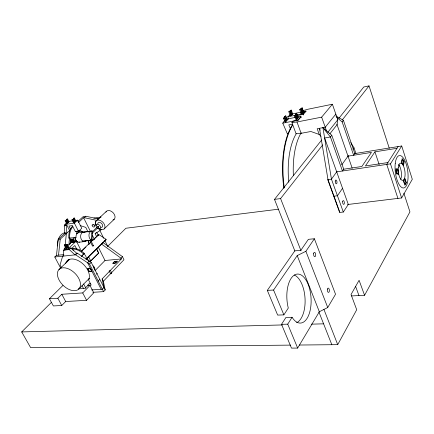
<?xml version="1.0" encoding="UTF-8"?>
<svg xmlns="http://www.w3.org/2000/svg" width="434" height="434" viewBox="0 0 434 434"><rect width="100%" height="100%" fill="white"/><g stroke="black" fill="none" stroke-linecap="round" stroke-linejoin="round"><path stroke-width="0.65" d="M91.889 240.393L91.032 240.083A4.812 3.331 83 0 1 88.992 234.767A4.812 3.331 83 0 1 91.905 231.045L91.221 240.197L82.889 241.158L91.889 240.393L92.767 231.289L92.106 231.072L83.784 232.119L84.451 232.336M64.926 247.391L66.375 233.525L64.346 233.785M60.684 268.19L54.776 256.982L56.485 255.387L58.194 239.389L65.306 232.912M58.53 255.17L60.228 239.139L69.624 230.562L66.825 225.089L65.133 225.317M302.824 110.665L308.145 109.194L332.395 104.241L337.771 119.768L337.061 124.677L329.867 133.813M104.339 240.832A4.709 3.071 45.3 0 0 105.804 240.105L106.108 239.324L98.659 234.436L98.453 235.054L93.158 240.154M299.341 345.03L337.717 344.656L356.715 309.735L351.041 294.518L359.086 280.283L364.571 295.294L351.529 295.923M364.571 295.294L409.94 211.879L403.886 193.238M92.057 233.291L98.692 226.977C99.071 226.298 97.531 225.946 98.068 226.798M347.585 204.522L401.618 197.953L412.3 179.28L401.716 145.992L354.567 153.603M327.735 307.522L335.542 294.257L314.379 238.754L308.373 239.335L300.827 250.331L294.811 250.863L267.317 290.384L277.657 315.089L283.879 314.872L288.29 308.053L288.057 307.115A24.554 12.076 86.3 0 1 297.572 274.049A24.554 12.076 86.3 0 1 310.831 306.328A24.554 12.076 86.3 0 1 292.494 317.916L292.082 317.276L285.908 317.482L281.52 324.328L291.474 348.111L297.653 348.068L319.343 311.748L327.735 307.522L305.889 251.297L314.379 238.754M336.61 171.875L390.47 163.846L401.716 145.992M297.653 348.068L287.731 324.155L292.082 317.276M398.076 146.578L386.743 164.405L397.924 198.403M343.305 212.031L348.301 204.436L324.632 138.012L330.431 136.976L331.771 135.262L322.923 127.672L331.451 179.15L343.305 212.031L339.871 212.427L327.995 179.649L319.467 128.318L320.151 130.222M396.98 148.309L374.938 151.84L365.433 165.945L387.909 162.566M301.212 117.516L300.719 116.323L298.115 120.137L282.767 123.158L287.335 133.764L288.556 133.536M296.921 119.638L297.268 119.128L295.63 115.227L295.277 115.737L294.393 115.916L296.037 119.811L296.921 119.638L295.277 115.737M298.028 118.021L298.375 117.516L296.742 113.627L295.858 113.806L295.505 114.305L297.144 118.2L298.028 118.021L296.389 114.131L296.742 113.627M297.144 118.2L297.491 117.69M342.551 188.291L337.43 195.734L333.985 196.179M267.317 290.384L273.572 290.031L297.209 255.599L305.889 251.297M294.393 115.916L294.746 115.406M285.957 121.802L286.315 121.298L284.661 117.435L283.435 118.113L285.089 121.97L285.957 121.802L284.303 117.939L284.661 117.435M287.086 120.196L287.438 119.692L285.789 115.84L284.568 116.518L286.218 120.37L287.086 120.196L285.436 116.345L285.789 115.84M285.089 121.97L285.447 121.466M286.218 120.37L286.57 119.865M282.767 123.158L284.666 120.457M336.99 171.457L331.451 179.15L327.995 179.649M341.737 164.86L348.464 155.513M352.896 149.35L354.003 147.82L350.829 142.661M343.43 120.348L354.838 153.56L353.639 155.253L342.171 121.965L343.43 120.348L335.873 115.932M294.854 250.977L274.505 199.39L280.586 198.577L322.717 144.891M342.317 119.909L369.014 85.889L389.271 148.238M274.505 199.39L321.665 140.014M327.692 132.462L337.771 119.768M338.927 118.281L363.768 87.006L369.014 85.889M90.44 283.5L89.263 283.586L87.635 285.257L91.167 285.002L88.46 279.74L88.807 279.306A14.414 8.897 44.6 0 0 80.534 262A14.414 8.897 44.6 0 0 65.659 263.411M335.818 114.131L325.234 127.238L317.178 128.746L319.223 134.453L320.965 136.292M319.223 134.453L310.896 131.497L301.142 133.303L296.08 133.775L291.914 122.518L296.981 121.976L321.659 117.153L332.395 104.241M81.511 256.413L84.25 253.331A13.948 8.707 45 0 0 72.521 248.389L71.843 249.029M81.76 256.255L84.25 253.331M301.115 116.822L298.185 120.175L293.096 121.178L291.914 122.518M297.35 116.361L298.218 115.379L303.268 114.364L306.133 111.088L302.986 111.728M301.478 111.684L302.232 110.827M92.854 292.326L103.601 291.632L105.202 289.934L103.341 281.275L102.142 278.916L109.368 271.407L109.178 270.941L110.388 270.349L121.374 258.941L120.994 258.17L101.312 243.919M62.914 285.458L49.454 298.738L53.366 305.943L61.758 305.498L65.68 301.516L86.578 300.323L93.771 292.793L89.974 285.442L87.711 285.605L84.977 288.409L78.402 288.865M103.341 281.275L110.54 273.751L110.35 273.279L111.56 272.693L123.972 259.727L122.464 256.646L102.825 242.432M98.1 281.14L99.722 279.458M120.994 258.17L122.464 256.646M49.454 298.738L57.852 298.229L61.812 294.268L82.71 292.917L89.974 285.442M96.457 274.239L97.281 273.393M78.836 289.011A13.904 8.441 44.6 0 0 69.147 269.161A13.904 8.441 44.6 0 0 58.845 279.539A13.904 8.441 44.6 0 0 78.836 289.011L89.323 278.34M88.46 279.74L89.279 278.91M95.024 270.621L105.006 260.503L121.374 258.941M290.541 345.117L30.635 347.645L21.7 331.923L51.467 302.303M107.637 246.403L125.882 228.246L278.519 209.193M87.234 258.241L88.715 261.143L90.739 260.948L98.659 253.093L96.592 248.98M103.601 291.632L89.54 264.062L91.205 262.407L77.312 253.19L76.124 253.315M89.263 261.122L87.597 262.771L101.144 289.299M89.681 261.995L98.659 253.093L96.56 248.91M86.382 259.131L105.896 239.942M86.095 258.968L106.108 239.324M81.608 251.264L85.927 247.087M88.346 244.781L90.256 242.921M54.776 256.982L75.619 254.812L77.312 253.19M104.182 228.913L114.245 219.235M81.326 251.107L98.659 234.436M58.915 269.606L69.744 259.239M79.661 250.087L80.491 249.29L76.297 241.082L72.109 241.575M96.663 236.698L95.16 233.682L95.925 232.949M92.29 231.745L98.003 226.331M69.256 249.566L70.964 247.96L76.677 253.255L74.984 254.877L69.256 249.566L63.51 250.201L63.63 256.06M63.939 254.959L62.664 256.158L60.055 264.957L61.53 267.767M68.371 247.749L68.827 247.32L67.286 244.331L66.266 244.819L67.812 247.809L68.371 247.749L66.825 244.754L66.266 244.819M74.024 242.449L74.469 242.031L72.95 239.058L71.941 239.541L73.465 242.514L74.024 242.449L72.5 239.476L71.941 239.541M64.802 250.141L64.194 248.97L68.398 248.498L76.297 241.082M64.194 248.97L71.615 242.036M63.51 250.201L64.368 249.398M66.033 248.009L67.048 247.521L65.507 244.537L64.948 244.602L64.487 245.026L66.033 248.009L67.048 247.521M71.691 242.72L72.695 242.237L71.176 239.27L70.617 239.335L70.167 239.752L71.691 242.72L72.695 242.237M96.039 225.42A5.75 3.787 45.9 0 1 96.462 220.526L98.263 218.915L85.861 216.246L83.182 216.626L77.838 221.497M99.663 217.64L106.466 211.266M66.825 244.754L67.286 244.331M72.5 239.476L72.95 239.058M64.487 245.026L65.507 244.537M70.167 239.752L71.176 239.27M70.617 229.374L68.925 226.065L72.337 225.609L75.435 231.696L78.521 231.306L81.771 228.289L77.67 220.163L73.861 220.689M78.364 222.577L83.621 217.776L84.294 217.684L96.711 220.363M84.294 217.684L85.861 216.246M73.465 222.707L74.458 222.235L72.961 219.289L72.413 219.365L71.973 219.761L73.465 222.707L74.458 222.235M74.86 221.443L75.847 220.971L74.36 218.031L73.813 218.107L73.373 218.503L74.86 221.443L75.847 220.971M65.431 225.604L64.845 224.449L74.388 223.147L77.67 220.163M71.973 219.761L72.961 219.289M73.373 218.503L74.36 218.031M66.272 225.588L66.874 233.074L64.84 233.329L64.243 225.859L66.272 225.588L66.825 225.089M64.845 224.449L68.143 221.486L72.587 220.868M66.657 223.64L67.639 223.174L66.147 220.244L65.605 220.32L65.165 220.716L66.657 223.64L67.639 223.174M68.057 222.387L69.033 221.915L67.547 218.996L67.004 219.072L66.565 219.463L68.057 222.387L68.496 221.991M64.243 225.859L65.246 224.958M65.165 220.716L66.147 220.244M66.565 219.463L67.547 218.996M288.588 119.323L287.775 116.779L303.008 113.708L305.97 111.153L303.333 111.69M301.912 113.496L302.308 113.155L300.99 108.956L299.71 109.477L301.033 113.67L301.912 113.496L300.588 109.297L300.99 108.956M303.171 112.411L303.561 112.075L302.254 107.887L300.979 108.402L302.292 112.59L303.171 112.411L301.852 108.223L302.254 107.887M301.033 113.67L301.429 113.328M302.292 112.59L303.561 112.075M290.167 115.862L291.431 115.346L290.107 111.196L289.245 111.37L288.843 111.712L290.167 115.862L290.574 115.525M291.447 114.782L292.711 114.272L291.393 110.127L290.53 110.307L290.129 110.643L291.447 114.782L292.711 114.272M287.775 116.779L290.297 114.657M288.843 111.712L290.107 111.196M290.129 110.643L291.393 110.127M98.692 226.977L98.344 227.02M98.263 218.915L98.013 219.072A5.74 3.787 45.9 0 0 97.52 219.571M95.16 233.682L101.323 229.673L100.943 229.591A5.75 3.787 45.9 0 1 98.746 228.539M93.06 245.774L93.44 245.818L92.578 246.186L89.654 240.382M300.979 108.402L301.852 108.223M299.71 109.477L300.588 109.297M290.802 114.234L300.697 112.227M284.568 116.518L285.436 116.345M295.505 114.305L296.389 114.131M283.435 118.113L284.303 117.939M285.431 119.377L300.719 116.323M292.451 124.162L288.8 124.873L290.639 129.169M348.003 156.159L371.439 152.399L361.864 166.482L343.294 169.276M96.972 218.91L99.457 218.568A5.642 3.727 45.9 0 0 97.867 219.322M78.115 232.787L84.028 232.114M83.789 232.103L92.106 231.056M90.847 231.534L92.767 231.289M76.433 231.669L77.312 233.394L76.492 233.497A4.747 3.347 83 0 1 78.559 232.803M58.194 239.389L60.228 239.139M72.69 226.022A13.546 9.559 83 0 0 68.849 238.033L69.673 237.935A13.557 9.553 83 0 1 72.852 226.575M77.312 233.394A4.747 3.347 83 0 0 75.988 237.593L75.169 237.691A4.747 3.347 83 0 0 79.802 242.02M73.91 242.096L74.469 242.031M78.95 242.232L84.429 241.597M68.268 247.385L68.827 247.32M70.964 247.96L70.265 248.036L68.838 249.376L64.492 249.854M56.485 255.387L63.711 254.622M90.337 268.136L87.462 268.396L89.144 271.673L92.019 271.424M91.623 289.939L102.37 289.218L103.976 287.525L102.142 278.916M68.849 238.033L75.988 237.593M281.52 324.328L287.731 324.155M21.7 331.923L282.301 324.936M311.411 324.16L323.59 323.829M80.176 225.55L85.758 227.389L88.156 232.174M82.699 241.06L83.116 241.309M75.619 254.812L89.54 264.062M336.589 117.18L342.171 121.965M322.923 127.672L330.431 136.976L342.448 171.007L343.728 169.211L331.771 135.262M399.155 164.98L399.947 166.054M57.852 298.229L61.758 305.498M61.812 294.268L65.68 301.516M82.71 292.917L86.578 300.323M83.664 283.999L85.823 288.154M82.031 285.659L83.578 288.632M68.398 248.498L69.006 249.68M65.046 244.96L66.592 247.944M73.183 250.413L72.022 248.167L74.838 245.508L76.851 249.436M70.726 239.687L72.25 242.655M65.702 220.64L67.199 223.57M88.666 256.874L90.739 260.948M91.205 262.407L105.202 289.934M67.107 219.387L68.594 222.311M74.388 223.147L78.521 231.306M72.521 219.685L74.019 222.631M73.921 218.427L75.407 221.367M91.758 239.346L92.361 240.539M90.522 239.964L93.44 245.769M110.388 270.349L111.56 272.693M83.621 217.776L90.549 231.615M92.355 235.228L94.46 239.438M98.377 247.266L105.006 260.503M109.178 270.941L110.54 273.751M91.872 239.568L92.464 240.745M96.695 232.217L98.344 235.537M99.88 230.497L103.764 238.337M104.957 240.751L107.648 246.181M273.572 290.031L283.879 314.872M297.209 255.599L319.343 311.748M318.925 312.003L331.831 344.715M280.586 198.577L301.028 250.836M323.927 309.399L337.717 344.656M296.981 121.976L301.142 133.303M355.527 286.223L358.972 295.565M327.762 179.681L339.643 212.454M321.659 117.153L326.59 131.073M336.882 124.167L352.175 168.164M354.003 147.82L355.967 153.544M374.938 151.84L379.159 164.513M390.47 163.846L401.618 197.953M289.706 111.533L291.03 115.688M290.986 110.464L292.31 114.609M303.008 113.708L303.415 114.999M88.384 240.675L88.883 243.132A13.215 9.32 83.6 0 1 88.97 244.266M96.109 225.414A5.658 3.727 45.9 0 1 98.806 220.065A5.658 3.727 45.9 0 1 104.979 226.369A5.658 3.727 45.9 0 1 99.619 229M99.191 228.756A5.658 3.727 45.9 0 1 98.768 228.479M105.896 212.145A5.566 3.732 46 0 1 113.198 212.801A5.566 3.732 46 0 1 113.019 219.908M97.769 223.83A2.924 1.926 45.9 0 1 99.999 222.501A2.924 1.926 45.9 0 1 102.63 225.354A2.924 1.926 45.9 0 1 101.013 227.351M99.722 217.602A5.631 3.727 45.9 0 1 100.015 217.412M100.335 217.26A5.631 3.727 45.9 0 1 101.051 217.071L94.221 218.02A5.593 3.673 46.1 0 0 93.858 218.096M94.422 225.175A1.497 0.982 46.1 0 1 93.907 224.573M67.346 261.794A14.376 8.902 44.7 0 1 68.68 259.32M91.395 269.585A1.779 1.118 44.3 0 1 90.098 268.364M79.167 231.3A13.839 9.798 83.6 0 1 79.753 231.588M69.158 244.895A13.866 9.787 83.6 0 1 69.755 238.168M78.776 230.411A13.866 9.787 83.6 0 1 83.453 232.467M88.346 241.206A13.866 9.787 83.6 0 1 88.623 242.872M96.663 227.459A2.772 1.817 45.9 0 1 97.607 224.297A2.772 1.817 45.9 0 1 100.666 227.828A2.772 1.817 45.9 0 1 97.135 228.007M86.366 240.496A4.774 3.342 83 0 1 82.048 240.474A4.774 3.342 83 0 1 80.952 234.441A4.774 3.342 83 0 1 84.896 232.396M77.431 241.733A4.269 3.016 83 0 1 74.822 237.745M77.632 241.798A4.264 3.016 83 0 1 76.075 241.895M75.304 241.51A4.264 3.016 83 0 1 73.465 237.913M57.548 246.007A13.047 9.364 83.6 0 1 65.008 232.684M70.259 243.957A13.215 9.32 83.6 0 1 70.894 238.337M75.934 231.642A13.215 9.32 83.6 0 1 77.691 231.062M78.294 230.98A13.215 9.32 83.6 0 1 83.1 232.32M72.738 248.975A13.964 8.707 45 0 1 83.583 253.977M83.773 253.668A4.861 3.054 45.1 0 1 86.03 259.418M91.173 269.612A1.98 1.242 44.3 0 1 90.077 268.57M93.136 265.836A3.461 2.175 44.3 0 1 94.596 269.894M93.755 267.74A3.461 2.175 44.3 0 1 94.118 268.489M294.312 275.015A24.429 12.163 86.4 0 1 305.059 298.858A24.429 12.163 86.4 0 1 296.596 322.706M293.389 175.716A60.614 27.836 82.3 0 1 301.147 132.815M288.773 182.237A60.369 28.015 82.3 0 1 296.21 133.732M283.896 188.361A70.048 32.555 82.3 0 1 292.25 125.138M284.265 187.748A70.075 32.539 82.3 0 1 292.69 125.057M398.629 164.616A8.664 3.331 82.5 0 1 400.647 179.421M404.125 161.22L403.593 165.517L401.624 162.826L402.161 158.518L404.125 161.22M406.338 182.801L404.906 185.275L403.468 180.821L404.911 178.363L406.338 182.801M111.191 273.078L111.131 273.729L111.191 273.078M117.326 261.181L115.341 263.232L112.58 263.487L114.571 261.436L117.326 261.181M398.417 174.099L396.383 173.969L395.857 168.793L397.891 168.945L398.417 174.099M92.187 225.642A1.497 0.977 46.1 0 0 94.319 226.933A1.497 0.977 46.1 0 0 93.641 224.731A1.497 0.977 46.1 0 0 92.187 225.642M88.335 269.758A1.785 1.118 44.3 0 0 90.89 271.261A1.785 1.118 44.3 0 0 89.995 268.706A1.785 1.118 44.3 0 0 88.335 269.758M114.294 263.221A1.682 0.624 -26.4 0 0 116.48 261.653A1.682 0.624 -26.4 0 0 114.093 262.131A1.682 0.624 -26.4 0 0 114.294 263.221M313.695 253.272A2.181 1.036 84.7 0 0 314.693 256.695A2.181 1.036 84.7 0 0 315.513 253.619A2.181 1.036 84.7 0 0 313.695 253.272M327.469 289.071A2.148 0.993 85.9 0 0 328.429 292.386A2.148 0.993 85.9 0 0 329.205 289.283A2.148 0.993 85.9 0 0 327.469 289.071M342.692 201.436A1.882 0.83 83 0 0 343.619 204.349A1.882 0.83 83 0 0 344.162 201.653A1.882 0.83 83 0 0 342.692 201.436M335.26 181.059A1.904 0.852 82.4 0 0 336.366 183.799A1.904 0.852 82.4 0 0 336.719 180.869A1.904 0.852 82.4 0 0 335.26 181.059M401.987 160.813A2.306 0.873 82.2 0 0 403.11 164.307A2.306 0.873 82.2 0 0 403.522 160.949A2.306 0.873 82.2 0 0 401.987 160.813M396.226 170.237A2.344 0.901 82.4 0 0 397.376 173.779A2.344 0.901 82.4 0 0 397.81 170.34A2.344 0.901 82.4 0 0 396.226 170.237M398.282 167.318A8.685 3.309 82.5 0 0 402.551 180.387A8.685 3.309 82.5 0 0 404.081 167.589A8.685 3.309 82.5 0 0 398.282 167.318M395.238 163.504A16.346 6.222 82.5 0 0 403.332 187.993A16.346 6.222 82.5 0 0 406.132 163.802A16.346 6.222 82.5 0 0 395.238 163.504M404.021 180.642A2.306 0.873 82.7 0 0 405.144 184.103A2.306 0.873 82.7 0 0 405.551 180.701A2.306 0.873 82.7 0 0 404.021 180.642"/></g></svg>
